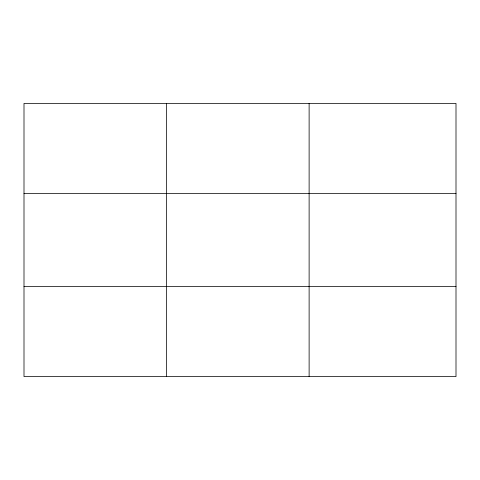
<?xml version="1.0" encoding="UTF-8"?>
<svg xmlns="http://www.w3.org/2000/svg" width="480" height="480" viewBox="0 0 480 480"><rect width="100%" height="100%" fill="white"/><g stroke="black" fill="none" stroke-linecap="round" stroke-linejoin="round"><path stroke-width="0.72" d="M166.56 376.584L166.56 103.416M309.12 376.584L309.12 103.416M456 193.56L456 103.416L24 103.416L24 376.584L456 376.584L456 193.56L24 193.56M24 286.44L456 286.44"/></g></svg>
